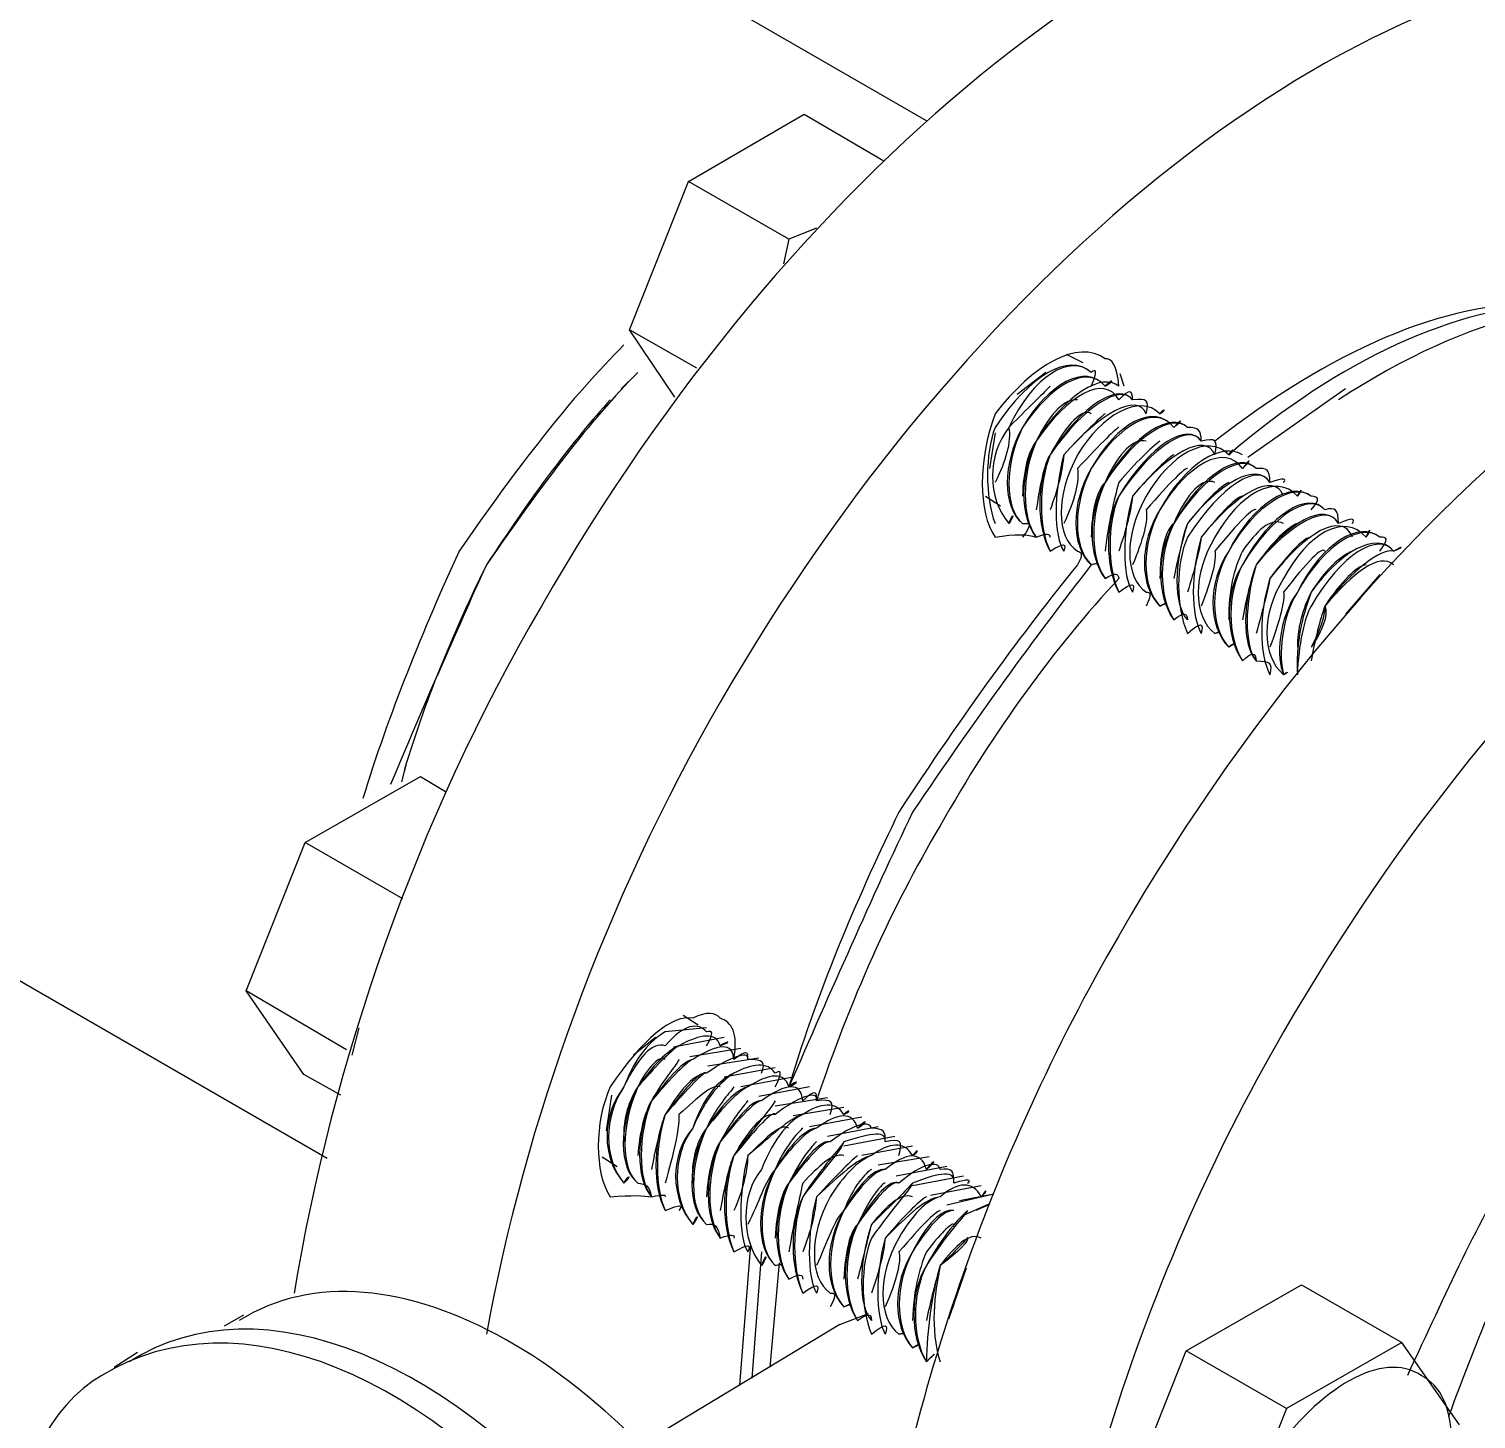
# Model space of a CAD drawing. Header units: inches. Extents: x 0.3 to 33.8, y 15.5 to 37.1.
# Drawn here: x 11.767 to 12.311, y 24.828 to 25.35 of the extents above; entities that cross this region are included whole.
import ezdxf

# ---------------------------------------------------------------- set-up
doc = ezdxf.new("R2010")
doc.units = ezdxf.units.IN
doc.header["$MEASUREMENT"] = 0

# ---------------------------------------------------------------- blocks, each defined once
blk = doc.blocks.new('60298_1')
at = {"transparency": 33554687}
for points in [[(12.1046, 25.31587), (11.95536, 25.40211)], [(12.01526, 25.29315), (12.05864, 25.31845)], [(12.05864, 25.31845), (12.08859, 25.30089)], [(11.99306, 25.23738), (12.01526, 25.29315)], [(12.05296, 25.27146), (12.01526, 25.29315)], [(12.06329, 25.27559), (12.05296, 25.27146)], [(12.05296, 25.27146), (12.0509, 25.26216)], [(12.01836, 25.22292), (11.99306, 25.23738)], [(12.0101, 25.21207), (11.99306, 25.23738)], [(12.16347, 25.22498), (12.15728, 25.22808)], [(12.15986, 25.22705), (12.15986, 25.22705)], [(11.98996, 25.21517), (11.99564, 25.22085)], [(12.14953, 25.22137), (12.13869, 25.2131)], [(12.16657, 25.22343), (12.16657, 25.22343)], [(12.17897, 25.2162), (12.17742, 25.22085)], [(12.17277, 25.21982), (12.17277, 25.21982)], [(12.17897, 25.2162), (12.17897, 25.2162)], [(12.26211, 25.21517), (12.22544, 25.18935)], [(12.18568, 25.21259), (12.18568, 25.21259)], [(12.19188, 25.20846), (12.19188, 25.20846)], [(12.19859, 25.20484), (12.19859, 25.20484)], [(12.20479, 25.20123), (12.20479, 25.20123)], [(12.13042, 25.19865), (12.12836, 25.18522)], [(12.2115, 25.19761), (12.2115, 25.19761)], [(12.2177, 25.194), (12.2177, 25.194)], [(12.22441, 25.19038), (12.22441, 25.19038)], [(12.23061, 25.18625), (12.23061, 25.18625)], [(12.23732, 25.18264), (12.23732, 25.18264)], [(12.24352, 25.17902), (12.24352, 25.17902)], [(12.12681, 25.17489), (12.13249, 25.17127)], [(12.12681, 25.17437), (12.12681, 25.17437)], [(12.12836, 25.17334), (12.12836, 25.17334)], [(12.25023, 25.17541), (12.25023, 25.17541)], [(12.25643, 25.17179), (12.25643, 25.17179)], [(12.13507, 25.16921), (12.13507, 25.16921)], [(12.26263, 25.16766), (12.26263, 25.16766)], [(12.14127, 25.1656), (12.14127, 25.1656)], [(12.14798, 25.16198), (12.14798, 25.16198)], [(12.26934, 25.16404), (12.26934, 25.16404)], [(12.15418, 25.15837), (12.15418, 25.15837)], [(12.27553, 25.16043), (12.27553, 25.16043)], [(12.28225, 25.15682), (12.28225, 25.15682)], [(12.16089, 25.15475), (12.16089, 25.15475)], [(12.16709, 25.15062), (12.16709, 25.15062)], [(12.1738, 25.14701), (12.1738, 25.14701)], [(12.27502, 25.14545), (12.26211, 25.13048)], [(12.18, 25.14339), (12.18, 25.14339)], [(12.18671, 25.13977), (12.18671, 25.13977)], [(12.2714, 25.14132), (12.2714, 25.14132)], [(12.19291, 25.13616), (12.19291, 25.13616)], [(12.19962, 25.13203), (12.19962, 25.13203)], [(12.20582, 25.12841), (12.20582, 25.12841)], [(12.21253, 25.1248), (12.21253, 25.1248)], [(12.21873, 25.12118), (12.21873, 25.12118)], [(12.22493, 25.11757), (12.22493, 25.11757)], [(12.23164, 25.11344), (12.23164, 25.11344)], [(12.23784, 25.10982), (12.23784, 25.10982)], [(11.9094, 25.07522), (11.90734, 25.06748)], [(11.87119, 25.04475), (11.91457, 25.06954)], [(11.91457, 25.06954), (11.92386, 25.06386)], [(11.87067, 24.95748), (11.84898, 24.98898), (11.87119, 25.04475)], [(11.90785, 25.02358), (11.87119, 25.04475)], [(11.87945, 24.92598), (11.69406, 25.03288)], [(11.88668, 24.96678), (11.84898, 24.98898)], [(12.01888, 24.97607), (12.0132, 24.97969)], [(12.01578, 24.97865), (12.01578, 24.97865)], [(12.01578, 24.97865), (12.01578, 24.97865)], [(11.89133, 24.97504), (11.88874, 24.96471)], [(12.00287, 24.97143), (11.99461, 24.96471)], [(12.00545, 24.97297), (12.00545, 24.97297)], [(12.02198, 24.97504), (12.00649, 24.97349)], [(12.02869, 24.97143), (12.00958, 24.96781)], [(12.02198, 24.97504), (12.02198, 24.97504)], [(12.02869, 24.97143), (12.02869, 24.97143)], [(12.03489, 24.96729), (12.01578, 24.9642)], [(12.03489, 24.96729), (12.03489, 24.96729)], [(12.0416, 24.96368), (12.02249, 24.96058)], [(12.0478, 24.96006), (12.02869, 24.95645)], [(12.0416, 24.96368), (12.0416, 24.96368)], [(12.0478, 24.96006), (12.0478, 24.96006)], [(11.88461, 24.94974), (11.87067, 24.95748)], [(12.05451, 24.95645), (12.03489, 24.95283)], [(12.05451, 24.95645), (12.05451, 24.95645)], [(11.98635, 24.94974), (11.98428, 24.93631)], [(12.06071, 24.95283), (12.0416, 24.94922)], [(12.06742, 24.9487), (12.0478, 24.94561)], [(12.06071, 24.95283), (12.06071, 24.95283)], [(12.06742, 24.9487), (12.06742, 24.9487)], [(12.07362, 24.94509), (12.05451, 24.94199)], [(12.07362, 24.94509), (12.07362, 24.94509)], [(12.08033, 24.94147), (12.06071, 24.93786)], [(12.08653, 24.93786), (12.06742, 24.93424)], [(12.08033, 24.94147), (12.08033, 24.94147)], [(12.08653, 24.93786), (12.08653, 24.93786)], [(12.09273, 24.93424), (12.07362, 24.93063)], [(12.09273, 24.93424), (12.09273, 24.93424)], [(12.09944, 24.93063), (12.08033, 24.92702)], [(12.09944, 24.93063), (12.09944, 24.93063)], [(11.98273, 24.9265), (11.98841, 24.92288)], [(11.98273, 24.92598), (11.98273, 24.92598)], [(11.98428, 24.92443), (11.98428, 24.92443)], [(12.10564, 24.9265), (12.08653, 24.9234)], [(12.11235, 24.92288), (12.09324, 24.91927)], [(12.10564, 24.9265), (12.10564, 24.9265)], [(12.11235, 24.92288), (12.11235, 24.92288)], [(11.99099, 24.92082), (11.99099, 24.92082)], [(11.99719, 24.9172), (11.99719, 24.9172)], [(12.11855, 24.91927), (12.09944, 24.91565)], [(12.11855, 24.91927), (12.11855, 24.91927)], [(12.0039, 24.91359), (12.0039, 24.91359)], [(12.12526, 24.91565), (12.10615, 24.91204)], [(12.12991, 24.91256), (12.11235, 24.90842)], [(12.12991, 24.91256), (12.117, 24.90997)], [(12.12526, 24.91565), (12.12526, 24.91565)], [(12.0101, 24.90946), (12.0101, 24.90946)], [(12.01681, 24.90584), (12.01681, 24.90584)], [(12.12836, 24.90894), (12.11906, 24.90481)], [(12.12784, 24.90842), (12.1232, 24.90636)], [(12.02301, 24.90223), (12.02301, 24.90223)], [(12.02972, 24.89861), (12.02972, 24.89861)], [(12.03592, 24.89499), (12.03592, 24.89499)], [(12.0385, 24.89345), (12.03437, 24.84077)], [(12.04263, 24.89087), (12.03902, 24.84336)], [(12.04212, 24.89087), (12.04212, 24.89087)], [(12.04935, 24.88673), (12.04573, 24.84749)], [(12.04883, 24.88725), (12.04883, 24.88725)], [(12.05503, 24.88364), (12.05503, 24.88364)], [(12.11958, 24.88467), (12.11287, 24.86556)], [(12.06174, 24.88002), (12.06174, 24.88002)], [(12.2022, 24.85368), (12.24558, 24.87847)], [(12.24558, 24.87847), (12.28328, 24.85678)], [(12.06794, 24.87641), (12.06794, 24.87641)], [(12.11648, 24.87589), (12.11441, 24.86969)], [(11.84795, 24.86711), (11.84072, 24.86298)], [(12.07207, 24.8635), (12.08292, 24.86763)], [(12.07465, 24.87227), (12.07465, 24.87227)], [(12.08085, 24.86866), (12.08085, 24.86866)], [(12.07207, 24.8635), (11.99771, 24.81857)], [(12.08756, 24.86505), (12.08756, 24.86505)], [(12.09376, 24.86143), (12.09376, 24.86143)], [(12.10047, 24.85782), (12.10047, 24.85782)], [(12.28328, 24.85678), (12.2399, 24.832)], [(12.30497, 24.8258), (12.28328, 24.85678)], [(11.79941, 24.84749), (11.80819, 24.85317)], [(12.10667, 24.85368), (12.10667, 24.85368)], [(12.18, 24.7974), (12.2022, 24.85368)], [(12.2399, 24.832), (12.2022, 24.85368)], [(12.2399, 24.832), (12.2177, 24.77571)]]:
    blk.add_lwpolyline(points, dxfattribs=at)
for points, knots in [([(12.306, 25.4176), (12.19102, 25.40756), (12.05347, 25.29683), (11.96001, 25.13358), (11.91287, 25.05329), (11.88112, 24.96109), (11.86706, 24.87537)], [0, 0, 0, 0, 1, 1, 1, 2, 2, 2, 2]), ([(12.37314, 25.37629), (12.25758, 25.36914), (12.12003, 25.2584), (12.02714, 25.09743), (11.98409, 25.02296), (11.95375, 24.93992), (11.93935, 24.85988)], [0, 0, 0, 0, 1, 1, 1, 2, 2, 2, 2]), ([(12.55388, 25.29366), (12.43388, 25.30191), (12.27914, 25.18735), (12.1769, 25.00964), (12.12846, 24.92637), (12.09645, 24.8321), (12.08395, 24.74111)], [0, 0, 0, 0, 1, 1, 1, 2, 2, 2, 2]), ([(12.55388, 25.25235), (12.44569, 25.22702), (12.32383, 25.12128), (12.23887, 24.97349), (12.21153, 24.92676), (12.18821, 24.87314), (12.17174, 24.81857)], [0, 0, 0, 0, 1, 1, 1, 2, 2, 2, 2]), ([(11.99099, 25.23169), (11.97156, 25.21259), (11.95046, 25.18527), (11.92902, 25.15423), (11.91569, 25.12506), (11.90255, 25.09295), (11.89288, 25.06128)], [0, 0, 0, 0, 1, 1, 1, 2, 2, 2, 2]), ([(12.1769, 25.2162), (12.17636, 25.22428), (12.17439, 25.22655), (12.17174, 25.22653), (12.16154, 25.23398), (12.14473, 25.22427), (12.13042, 25.20587), (12.12399, 25.18835), (12.12399, 25.16894), (12.13042, 25.1594), (12.13805, 25.16082), (12.14275, 25.16062), (12.14592, 25.1594)], [0, 0, 0, 0, 1, 1, 1, 2, 2, 2, 3, 3, 3, 4, 4, 4, 4]), ([(11.99616, 25.22137), (11.97869, 25.20384), (11.95908, 25.17793), (11.93935, 25.14907), (11.92742, 25.1231), (11.91533, 25.09501), (11.9032, 25.06645)], [0, 0, 0, 0, 1, 1, 1, 2, 2, 2, 2]), ([(12.16657, 25.22137), (12.15795, 25.22882), (12.14394, 25.22073), (12.13042, 25.20071), (12.12666, 25.1908), (12.12666, 25.17463), (12.13042, 25.16456)], [0, 0, 0, 0, 1, 1, 1, 2, 2, 2, 2]), ([(12.16657, 25.2162), (12.16919, 25.22213), (12.16834, 25.22282), (12.16657, 25.22137), (12.15875, 25.22836), (12.14474, 25.22027), (12.13559, 25.20071), (12.12746, 25.19034), (12.12746, 25.17416), (12.13559, 25.16456), (12.13705, 25.16863), (12.13807, 25.16823), (12.13559, 25.16456)], [0, 0, 0, 0, 1, 1, 1, 2, 2, 2, 3, 3, 3, 4, 4, 4, 4]), ([(12.15108, 25.2162), (12.15048, 25.21544), (12.14469, 25.20984), (12.13559, 25.20071), (12.13647, 25.1956), (12.13451, 25.18778), (12.13042, 25.18005)], [0, 0, 0, 0, 1, 1, 1, 2, 2, 2, 2]), ([(12.17174, 25.2162), (12.16439, 25.22511), (12.15038, 25.21702), (12.14075, 25.20071), (12.13309, 25.18708), (12.13309, 25.17091), (12.14075, 25.16456)], [0, 0, 0, 0, 1, 1, 1, 2, 2, 2, 2]), ([(12.17174, 25.2162), (12.17563, 25.21841), (12.17477, 25.21911), (12.17174, 25.2162), (12.16519, 25.22464), (12.15118, 25.21655), (12.14075, 25.20071), (12.1339, 25.18662), (12.1339, 25.17044), (12.14075, 25.16456), (12.14348, 25.16491), (12.14451, 25.16451), (12.14075, 25.1594)], [0, 0, 0, 0, 1, 1, 1, 2, 2, 2, 3, 3, 3, 4, 4, 4, 4]), ([(12.1769, 25.2162), (12.17082, 25.22139), (12.15681, 25.2133), (12.14592, 25.19555), (12.13953, 25.18337), (12.13953, 25.16719), (12.14592, 25.1594)], [0, 0, 0, 0, 1, 1, 1, 2, 2, 2, 2]), ([(12.18207, 25.21104), (12.18207, 25.2147), (12.18121, 25.21539), (12.1769, 25.21104), (12.17163, 25.22092), (12.15762, 25.21284), (12.14592, 25.19555), (12.14034, 25.1829), (12.14034, 25.16673), (12.14592, 25.1594), (12.14992, 25.16119), (12.15095, 25.1608), (12.15108, 25.1594)], [0, 0, 0, 0, 1, 1, 1, 2, 2, 2, 3, 3, 3, 4, 4, 4, 4]), ([(11.98583, 25.21104), (11.97223, 25.19634), (11.95574, 25.17419), (11.93935, 25.14907), (11.92803, 25.12619), (11.91708, 25.10083), (11.90837, 25.07161)], [0, 0, 0, 0, 1, 1, 1, 2, 2, 2, 2]), ([(12.16141, 25.21104), (12.15692, 25.21173), (12.15113, 25.20612), (12.14592, 25.19555), (12.1429, 25.19189), (12.14095, 25.18407), (12.14075, 25.17489)], [0, 0, 0, 0, 1, 1, 1, 2, 2, 2, 2]), ([(12.18207, 25.21104), (12.17726, 25.21768), (12.16325, 25.20958), (12.15108, 25.19038), (12.14597, 25.17965), (12.14597, 25.16348), (12.15108, 25.15423)], [0, 0, 0, 0, 1, 1, 1, 2, 2, 2, 2]), ([(12.18723, 25.20587), (12.1885, 25.21098), (12.18765, 25.21168), (12.18207, 25.21104), (12.17806, 25.21721), (12.16405, 25.20912), (12.15108, 25.19038), (12.14677, 25.17919), (12.14677, 25.16301), (12.15108, 25.15423), (12.15636, 25.15748), (12.15739, 25.15708), (12.15624, 25.15423)], [0, 0, 0, 0, 1, 1, 1, 2, 2, 2, 3, 3, 3, 4, 4, 4, 4]), ([(12.16657, 25.20587), (12.16335, 25.20801), (12.15756, 25.20241), (12.15108, 25.19038), (12.14934, 25.18817), (12.14738, 25.18035), (12.14592, 25.16973)], [0, 0, 0, 0, 1, 1, 1, 2, 2, 2, 2]), ([(12.17174, 25.20587), (12.16979, 25.2043), (12.164, 25.19869), (12.15624, 25.19038), (12.15578, 25.18445), (12.15382, 25.17663), (12.15108, 25.16973)], [0, 0, 0, 0, 1, 1, 1, 2, 2, 2, 2]), ([(12.18723, 25.20587), (12.18369, 25.21396), (12.16969, 25.20587), (12.15624, 25.19038), (12.15241, 25.17594), (12.15241, 25.15976), (12.15624, 25.15423)], [0, 0, 0, 0, 1, 1, 1, 2, 2, 2, 2]), ([(12.19239, 25.20587), (12.19494, 25.20727), (12.19408, 25.20796), (12.19239, 25.20587), (12.1845, 25.21349), (12.17049, 25.2054), (12.16141, 25.19038), (12.15321, 25.17547), (12.15321, 25.1593), (12.16141, 25.15423), (12.16279, 25.15376), (12.16382, 25.15336), (12.16141, 25.14907)], [0, 0, 0, 0, 1, 1, 1, 2, 2, 2, 3, 3, 3, 4, 4, 4, 4]), ([(12.19756, 25.20071), (12.19013, 25.21024), (12.17612, 25.20215), (12.16657, 25.18522), (12.15884, 25.17222), (12.15884, 25.15604), (12.16657, 25.14907)], [0, 0, 0, 0, 1, 1, 1, 2, 2, 2, 2]), ([(12.19756, 25.20071), (12.20138, 25.20355), (12.20052, 25.20424), (12.19756, 25.20071), (12.19094, 25.20978), (12.17693, 25.20169), (12.16657, 25.18522), (12.15965, 25.17176), (12.15965, 25.15558), (12.16657, 25.14907), (12.16923, 25.15005), (12.17026, 25.14965), (12.16657, 25.14907)], [0, 0, 0, 0, 1, 1, 1, 2, 2, 2, 3, 3, 3, 4, 4, 4, 4]), ([(12.1769, 25.20071), (12.17623, 25.20058), (12.17044, 25.19497), (12.16141, 25.18522), (12.16222, 25.18074), (12.16026, 25.17292), (12.15624, 25.16456)], [0, 0, 0, 0, 1, 1, 1, 2, 2, 2, 2]), ([(12.20272, 25.20071), (12.19657, 25.20653), (12.18256, 25.19844), (12.17174, 25.18005), (12.16528, 25.16851), (12.16528, 25.15233), (12.17174, 25.14391)], [0, 0, 0, 0, 1, 1, 1, 2, 2, 2, 2]), ([(12.20789, 25.19555), (12.20781, 25.19983), (12.20696, 25.20053), (12.20272, 25.20071), (12.19737, 25.20606), (12.18336, 25.19797), (12.17174, 25.18005), (12.16608, 25.16804), (12.16608, 25.15187), (12.17174, 25.14391), (12.17567, 25.14633), (12.17669, 25.14593), (12.1769, 25.14391)], [0, 0, 0, 0, 1, 1, 1, 2, 2, 2, 3, 3, 3, 4, 4, 4, 4]), ([(12.18723, 25.19555), (12.18266, 25.19686), (12.17687, 25.19126), (12.17174, 25.18005), (12.16865, 25.17702), (12.16669, 25.1692), (12.16657, 25.1594)], [0, 0, 0, 0, 1, 1, 1, 2, 2, 2, 2]), ([(12.19239, 25.19555), (12.1891, 25.19315), (12.18331, 25.18754), (12.1769, 25.18005), (12.17509, 25.17331), (12.17313, 25.16549), (12.17174, 25.15423)], [0, 0, 0, 0, 1, 1, 1, 2, 2, 2, 2]), ([(12.20789, 25.19555), (12.203, 25.20281), (12.189, 25.19472), (12.1769, 25.17489), (12.17171, 25.16479), (12.17171, 25.14861), (12.1769, 25.13874)], [0, 0, 0, 0, 1, 1, 1, 2, 2, 2, 2]), ([(12.21305, 25.19038), (12.21425, 25.19612), (12.21339, 25.19681), (12.20789, 25.19555), (12.20381, 25.20234), (12.1898, 25.19426), (12.1769, 25.17489), (12.17252, 25.16432), (12.17252, 25.14815), (12.1769, 25.13874), (12.1821, 25.14261), (12.18313, 25.14222), (12.18207, 25.13874)], [0, 0, 0, 0, 1, 1, 1, 2, 2, 2, 3, 3, 3, 4, 4, 4, 4]), ([(12.21305, 25.19038), (12.20944, 25.19909), (12.19543, 25.19101), (12.18207, 25.17489), (12.17815, 25.16107), (12.17815, 25.1449), (12.18207, 25.13874)], [0, 0, 0, 0, 1, 1, 1, 2, 2, 2, 2]), ([(12.21821, 25.19038), (12.22069, 25.1924), (12.21983, 25.1931), (12.21821, 25.19038), (12.21025, 25.19863), (12.19624, 25.19054), (12.18723, 25.17489), (12.17896, 25.16061), (12.17896, 25.14443), (12.18723, 25.13874), (12.18854, 25.1389), (12.18957, 25.1385), (12.18723, 25.13358)], [0, 0, 0, 0, 1, 1, 1, 2, 2, 2, 3, 3, 3, 4, 4, 4, 4]), ([(12.19756, 25.19038), (12.19554, 25.18943), (12.18974, 25.18383), (12.18207, 25.17489), (12.18152, 25.16959), (12.17957, 25.16177), (12.1769, 25.15423)], [0, 0, 0, 0, 1, 1, 1, 2, 2, 2, 2]), ([(12.22338, 25.19038), (12.21588, 25.19537), (12.20187, 25.18729), (12.19239, 25.16973), (12.18459, 25.15736), (12.18459, 25.14118), (12.19239, 25.13358)], [0, 0, 0, 0, 1, 1, 1, 2, 2, 2, 2]), ([(12.22338, 25.18522), (12.22712, 25.18869), (12.22627, 25.18938), (12.22338, 25.18522), (12.21668, 25.19491), (12.20267, 25.18682), (12.19239, 25.16973), (12.18539, 25.15689), (12.18539, 25.14072), (12.19239, 25.13358), (12.19498, 25.13518), (12.19601, 25.13479), (12.19239, 25.13358)], [0, 0, 0, 0, 1, 1, 1, 2, 2, 2, 3, 3, 3, 4, 4, 4, 4]), ([(12.20272, 25.18522), (12.20197, 25.18571), (12.19618, 25.18011), (12.18723, 25.16973), (12.18796, 25.16587), (12.186, 25.15805), (12.18207, 25.14907)], [0, 0, 0, 0, 1, 1, 1, 2, 2, 2, 2]), ([(12.22854, 25.18522), (12.22231, 25.19166), (12.2083, 25.18358), (12.19756, 25.16456), (12.19102, 25.15364), (12.19102, 25.13747), (12.19756, 25.12841)], [0, 0, 0, 0, 1, 1, 1, 2, 2, 2, 2]), ([(12.23371, 25.18005), (12.23356, 25.18497), (12.2327, 25.18566), (12.22854, 25.18522), (12.22312, 25.19119), (12.20911, 25.18311), (12.19756, 25.16456), (12.19183, 25.15318), (12.19183, 25.137), (12.19756, 25.12841), (12.20141, 25.13146), (12.20244, 25.13107), (12.20272, 25.12841)], [0, 0, 0, 0, 1, 1, 1, 2, 2, 2, 3, 3, 3, 4, 4, 4, 4]), ([(12.23371, 25.18005), (12.22875, 25.18794), (12.21474, 25.17986), (12.20272, 25.16456), (12.19746, 25.14992), (12.19746, 25.13375), (12.20272, 25.12841)], [0, 0, 0, 0, 1, 1, 1, 2, 2, 2, 2]), ([(12.23887, 25.18005), (12.24, 25.18125), (12.23914, 25.18194), (12.23371, 25.18005), (12.22956, 25.18748), (12.21555, 25.17939), (12.20272, 25.1594), (12.19827, 25.14946), (12.19827, 25.13328), (12.20272, 25.12325), (12.20785, 25.12775), (12.20888, 25.12735), (12.20789, 25.12325)], [0, 0, 0, 0, 1, 1, 1, 2, 2, 2, 3, 3, 3, 4, 4, 4, 4]), ([(12.21305, 25.18005), (12.20841, 25.182), (12.20262, 25.1764), (12.19756, 25.16456), (12.1944, 25.16215), (12.19244, 25.15434), (12.19239, 25.14391)], [0, 0, 0, 0, 1, 1, 1, 2, 2, 2, 2]), ([(12.21821, 25.18005), (12.21485, 25.17828), (12.20905, 25.17268), (12.20272, 25.16456), (12.20083, 25.15844), (12.19887, 25.15062), (12.19756, 25.14391)], [0, 0, 0, 0, 1, 1, 1, 2, 2, 2, 2]), ([(12.23887, 25.17489), (12.23519, 25.18423), (12.22118, 25.17614), (12.20789, 25.1594), (12.2039, 25.14621), (12.2039, 25.13003), (12.20789, 25.12325)], [0, 0, 0, 0, 1, 1, 1, 2, 2, 2, 2]), ([(12.24403, 25.17489), (12.24643, 25.17754), (12.24558, 25.17823), (12.24403, 25.17489), (12.23599, 25.18376), (12.22198, 25.17567), (12.21305, 25.1594), (12.2047, 25.14574), (12.2047, 25.12957), (12.21305, 25.12325), (12.21429, 25.12403), (12.21531, 25.12364), (12.21305, 25.12325)], [0, 0, 0, 0, 1, 1, 1, 2, 2, 2, 3, 3, 3, 4, 4, 4, 4]), ([(12.22338, 25.17489), (12.22128, 25.17457), (12.21549, 25.16896), (12.20789, 25.1594), (12.20727, 25.15472), (12.20531, 25.14691), (12.20272, 25.13874)], [0, 0, 0, 0, 1, 1, 1, 2, 2, 2, 2]), ([(12.2492, 25.17489), (12.24162, 25.18051), (12.22762, 25.17243), (12.21821, 25.15423), (12.21033, 25.14249), (12.21033, 25.12632), (12.21821, 25.11809)], [0, 0, 0, 0, 1, 1, 1, 2, 2, 2, 2]), ([(12.2492, 25.16973), (12.25287, 25.17382), (12.25201, 25.17451), (12.2492, 25.17489), (12.24243, 25.18005), (12.22842, 25.17196), (12.21821, 25.15423), (12.21114, 25.14203), (12.21114, 25.12585), (12.21821, 25.11809), (12.22072, 25.12032), (12.22175, 25.11992), (12.21821, 25.11809)], [0, 0, 0, 0, 1, 1, 1, 2, 2, 2, 3, 3, 3, 4, 4, 4, 4]), ([(12.25436, 25.16973), (12.24806, 25.17679), (12.23405, 25.16871), (12.22338, 25.14907), (12.21677, 25.13878), (12.21677, 25.1226), (12.22338, 25.11292)], [0, 0, 0, 0, 1, 1, 1, 2, 2, 2, 2]), ([(12.25953, 25.16456), (12.25931, 25.1701), (12.25845, 25.1708), (12.25436, 25.16973), (12.24886, 25.17633), (12.23485, 25.16824), (12.22338, 25.14907), (12.21758, 25.13831), (12.21758, 25.12214), (12.22338, 25.11292), (12.22716, 25.1166), (12.22819, 25.1162), (12.22854, 25.11292)], [0, 0, 0, 0, 1, 1, 1, 2, 2, 2, 3, 3, 3, 4, 4, 4, 4]), ([(12.22854, 25.16973), (12.22772, 25.17085), (12.22193, 25.16524), (12.21305, 25.15423), (12.21371, 25.151), (12.21175, 25.14319), (12.20789, 25.13358)], [0, 0, 0, 0, 1, 1, 1, 2, 2, 2, 2]), ([(12.25953, 25.16456), (12.2545, 25.17308), (12.24049, 25.16499), (12.22854, 25.14907), (12.22321, 25.13506), (12.22321, 25.11888), (12.22854, 25.11292)], [0, 0, 0, 0, 1, 1, 1, 2, 2, 2, 2]), ([(12.26469, 25.16456), (12.26574, 25.16639), (12.26489, 25.16708), (12.25953, 25.16456), (12.2553, 25.17261), (12.24129, 25.16453), (12.22854, 25.14907), (12.22401, 25.13459), (12.22401, 25.11842), (12.22854, 25.11292), (12.2336, 25.11288), (12.23462, 25.11249), (12.23371, 25.10776)], [0, 0, 0, 0, 1, 1, 1, 2, 2, 2, 3, 3, 3, 4, 4, 4, 4]), ([(12.23887, 25.16456), (12.23416, 25.16713), (12.22836, 25.16153), (12.22338, 25.15423), (12.22014, 25.14729), (12.21818, 25.13947), (12.21821, 25.12841)], [0, 0, 0, 0, 1, 1, 1, 2, 2, 2, 2]), ([(12.24403, 25.16456), (12.24059, 25.16342), (12.2348, 25.15781), (12.22854, 25.14907), (12.22658, 25.14357), (12.22462, 25.13576), (12.22338, 25.12841)], [0, 0, 0, 0, 1, 1, 1, 2, 2, 2, 2]), ([(12.26469, 25.1594), (12.26093, 25.16936), (12.24692, 25.16127), (12.23371, 25.14391), (12.22964, 25.13134), (12.22964, 25.11517), (12.23371, 25.10776)], [0, 0, 0, 0, 1, 1, 1, 2, 2, 2, 2]), ([(12.26985, 25.1594), (12.27218, 25.16267), (12.27132, 25.16337), (12.26985, 25.1594), (12.26174, 25.1689), (12.24773, 25.16081), (12.23887, 25.14391), (12.23045, 25.13088), (12.23045, 25.1147), (12.23887, 25.10776), (12.24003, 25.10917), (12.24106, 25.10877), (12.23887, 25.10776)], [0, 0, 0, 0, 1, 1, 1, 2, 2, 2, 3, 3, 3, 4, 4, 4, 4]), ([(12.27502, 25.1594), (12.26737, 25.16565), (12.25336, 25.15756), (12.24403, 25.13874), (12.23682, 25.12891), (12.23605, 25.11397), (12.23887, 25.10776)], [0, 0, 0, 0, 1, 1, 1, 2, 2, 2, 2]), ([(12.27502, 25.15423), (12.27862, 25.15895), (12.27776, 25.15965), (12.27502, 25.1594), (12.26817, 25.16518), (12.25416, 25.15709), (12.24403, 25.13874), (12.23792, 25.12896), (12.23688, 25.11453), (12.23887, 25.10776)], [0, 0, 0, 0, 1, 1, 1, 2, 2, 2, 3, 3, 3, 3]), ([(12.2492, 25.1594), (12.24703, 25.1597), (12.24124, 25.15409), (12.23371, 25.14391), (12.23302, 25.13986), (12.23106, 25.13204), (12.22854, 25.12325)], [0, 0, 0, 0, 1, 1, 1, 2, 2, 2, 2]), ([(12.28018, 25.15423), (12.27381, 25.16193), (12.2598, 25.15384), (12.2492, 25.13874), (12.24557, 25.12919), (12.24338, 25.11853), (12.24403, 25.10776)], [0, 0, 0, 0, 1, 1, 1, 2, 2, 2, 2]), ([(12.28018, 25.15423), (12.28419, 25.15588), (12.28373, 25.1562), (12.28018, 25.15423), (12.27461, 25.16147), (12.2606, 25.15338), (12.2492, 25.13358), (12.24666, 25.12923), (12.2444, 25.11912), (12.24403, 25.10776)], [0, 0, 0, 0, 1, 1, 1, 2, 2, 2, 3, 3, 3, 3]), ([(12.25436, 25.15423), (12.25346, 25.15598), (12.24767, 25.15038), (12.23887, 25.13874), (12.23945, 25.13614), (12.23749, 25.12832), (12.23371, 25.11809)], [0, 0, 0, 0, 1, 1, 1, 2, 2, 2, 2]), ([(12.26469, 25.15423), (12.2599, 25.15227), (12.25411, 25.14666), (12.2492, 25.13874), (12.24589, 25.13243), (12.24393, 25.12461), (12.24403, 25.11809)], [0, 0, 0, 0, 1, 1, 1, 2, 2, 2, 2]), ([(12.28018, 25.15423), (12.2752, 25.15511), (12.26453, 25.14717), (12.25436, 25.13358), (12.25444, 25.12971), (12.25232, 25.12384), (12.2492, 25.11809)], [0, 0, 0, 0, 1, 1, 1, 2, 2, 2, 2]), ([(12.28018, 25.14907), (12.27495, 25.15388), (12.26497, 25.14608), (12.25436, 25.13358), (12.2556, 25.12985), (12.2536, 25.12465), (12.2492, 25.11809)], [0, 0, 0, 0, 1, 1, 1, 2, 2, 2, 2]), ([(12.16141, 25.14907), (12.14135, 25.12443), (12.11842, 25.09317), (12.09428, 25.05612), (12.07994, 25.02654), (12.06459, 24.99183), (12.05296, 24.95283)], [0, 0, 0, 0, 1, 1, 1, 2, 2, 2, 2]), ([(12.16657, 25.14907), (12.14575, 25.12219), (12.12273, 25.09083), (12.09944, 25.05612), (12.08412, 25.02397), (12.06872, 24.98913), (12.05296, 24.95283)], [0, 0, 0, 0, 1, 1, 1, 2, 2, 2, 2]), ([(12.26985, 25.14907), (12.26634, 25.14855), (12.26055, 25.14295), (12.25436, 25.13358), (12.25299, 25.12986), (12.25103, 25.12334), (12.2492, 25.11292)], [0, 0, 0, 0, 1, 1, 1, 2, 2, 2, 2]), ([(12.1769, 25.14391), (12.15285, 25.11802), (12.12989, 25.08666), (12.10977, 25.05095), (12.09132, 25.01986), (12.07589, 24.98508), (12.06329, 24.94767)], [0, 0, 0, 0, 1, 1, 1, 2, 2, 2, 2]), ([(12.39896, 24.99931), (12.38046, 24.97771), (12.35959, 24.9496), (12.33699, 24.91669), (12.32551, 24.89058), (12.31222, 24.86045), (12.30084, 24.8289)], [0, 0, 0, 0, 1, 1, 1, 2, 2, 2, 2]), ([(12.37314, 24.99415), (12.35811, 24.97669), (12.34142, 24.95302), (12.32666, 24.92702), (12.31214, 24.90231), (12.29982, 24.87554), (12.28535, 24.84439)], [0, 0, 0, 0, 1, 1, 1, 2, 2, 2, 2]), ([(12.01681, 24.97865), (12.00927, 24.98013), (11.99781, 24.9709), (11.98583, 24.95283), (11.97982, 24.93975), (11.97982, 24.92034), (11.98583, 24.91152), (11.99388, 24.91222), (11.99858, 24.91202), (12.00132, 24.91152)], [0, 0, 0, 0, 1, 1, 1, 2, 2, 2, 3, 3, 3, 3]), ([(12.03231, 24.96316), (12.03396, 24.97328), (12.03143, 24.97726), (12.02714, 24.97865), (12.0253, 24.98079), (12.0224, 24.98137), (12.01681, 24.97865)], [0, 0, 0, 0, 1, 1, 1, 2, 2, 2, 2]), ([(12.00649, 24.97349), (12.00096, 24.97034), (11.9953, 24.96438), (11.99099, 24.95283), (11.98249, 24.9422), (11.98249, 24.92602), (11.99099, 24.91669)], [0, 0, 0, 0, 1, 1, 1, 2, 2, 2, 2]), ([(12.02198, 24.96833), (12.02503, 24.97353), (12.02417, 24.97422), (12.02198, 24.97349), (12.01909, 24.97715), (12.0135, 24.97661), (12.00649, 24.96833)], [0, 0, 0, 0, 1, 1, 1, 2, 2, 2, 2]), ([(12.02714, 24.96833), (12.03147, 24.96981), (12.03061, 24.9705), (12.02714, 24.96833), (12.02553, 24.97343), (12.01994, 24.97289), (12.01165, 24.96833)], [0, 0, 0, 0, 1, 1, 1, 2, 2, 2, 2]), ([(12.00649, 24.96833), (12.00176, 24.96988), (11.9961, 24.96392), (11.99099, 24.95283), (11.9833, 24.94173), (11.9833, 24.92556), (11.99099, 24.91669), (11.99288, 24.92002), (11.99391, 24.91963), (11.99099, 24.91669)], [0, 0, 0, 0, 1, 1, 1, 2, 2, 2, 3, 3, 3, 3]), ([(12.01165, 24.96833), (12.00739, 24.96663), (12.00174, 24.96066), (11.99616, 24.95283), (11.98893, 24.93849), (11.98893, 24.92231), (11.99616, 24.91669)], [0, 0, 0, 0, 1, 1, 1, 2, 2, 2, 2]), ([(12.01165, 24.96833), (12.0082, 24.96616), (12.00254, 24.9602), (11.99616, 24.95283), (11.98973, 24.93802), (11.98973, 24.92184), (11.99616, 24.91669), (11.99932, 24.91631), (12.00035, 24.91591), (12.00132, 24.91152)], [0, 0, 0, 0, 1, 1, 1, 2, 2, 2, 3, 3, 3, 3]), ([(12.03747, 24.96316), (12.0379, 24.9661), (12.03704, 24.96679), (12.03231, 24.96316), (12.03197, 24.96972), (12.02637, 24.96918), (12.01681, 24.96316)], [0, 0, 0, 0, 1, 1, 1, 2, 2, 2, 2]), ([(12.00649, 24.96316), (12.00469, 24.96522), (11.99992, 24.9602), (11.99616, 24.95283), (11.9923, 24.947), (11.99034, 24.93918), (11.99099, 24.93218)], [0, 0, 0, 0, 1, 1, 1, 2, 2, 2, 2]), ([(12.01165, 24.96316), (12.01113, 24.9615), (12.00636, 24.95648), (12.00132, 24.94767), (11.99874, 24.94328), (11.99678, 24.93546), (11.99616, 24.92702)], [0, 0, 0, 0, 1, 1, 1, 2, 2, 2, 2]), ([(12.01681, 24.96316), (12.01383, 24.96291), (12.00817, 24.95695), (12.00132, 24.94767), (11.99537, 24.93477), (11.99537, 24.91859), (12.00132, 24.91152)], [0, 0, 0, 0, 1, 1, 1, 2, 2, 2, 2]), ([(12.01681, 24.96316), (12.01464, 24.96244), (12.00898, 24.95649), (12.00132, 24.94767), (11.99617, 24.9343), (11.99617, 24.91813), (12.00132, 24.91152), (12.00576, 24.91259), (12.00678, 24.9122), (12.00649, 24.91152)], [0, 0, 0, 0, 1, 1, 1, 2, 2, 2, 3, 3, 3, 3]), ([(12.04263, 24.958), (12.04434, 24.96238), (12.04348, 24.96307), (12.03747, 24.96316), (12.03841, 24.966), (12.03281, 24.96546), (12.02198, 24.958)], [0, 0, 0, 0, 1, 1, 1, 2, 2, 2, 2]), ([(12.0478, 24.95283), (12.05078, 24.95866), (12.04992, 24.95936), (12.0478, 24.958), (12.04484, 24.96229), (12.03924, 24.96175), (12.03231, 24.958)], [0, 0, 0, 0, 1, 1, 1, 2, 2, 2, 2]), ([(12.02198, 24.958), (12.01756, 24.95778), (12.01279, 24.95276), (12.00649, 24.94251), (12.00517, 24.93956), (12.00322, 24.93174), (12.00132, 24.92185)], [0, 0, 0, 0, 1, 1, 1, 2, 2, 2, 2]), ([(12.02198, 24.958), (12.02027, 24.95919), (12.01461, 24.95323), (12.00649, 24.94251), (12.0018, 24.93105), (12.0018, 24.91487), (12.00649, 24.90636)], [0, 0, 0, 0, 1, 1, 1, 2, 2, 2, 2]), ([(12.02198, 24.958), (12.02107, 24.95873), (12.01541, 24.95277), (12.00649, 24.94251), (12.0026, 24.93059), (12.0026, 24.91441), (12.00649, 24.90636), (12.01219, 24.90887), (12.01322, 24.90848), (12.01165, 24.90636)], [0, 0, 0, 0, 1, 1, 1, 2, 2, 2, 3, 3, 3, 3]), ([(12.03231, 24.958), (12.0267, 24.95548), (12.02105, 24.94952), (12.01681, 24.93734), (12.00824, 24.92733), (12.00824, 24.91116), (12.01681, 24.90119)], [0, 0, 0, 0, 1, 1, 1, 2, 2, 2, 2]), ([(12.03231, 24.958), (12.02751, 24.95501), (12.02185, 24.94906), (12.01681, 24.93734), (12.00904, 24.92687), (12.00904, 24.91069), (12.01681, 24.90119), (12.01863, 24.90516), (12.01966, 24.90476), (12.01681, 24.90119)], [0, 0, 0, 0, 1, 1, 1, 2, 2, 2, 3, 3, 3, 3]), ([(12.05296, 24.95283), (12.05721, 24.95494), (12.05636, 24.95564), (12.05296, 24.95283), (12.05128, 24.95857), (12.04568, 24.95803), (12.03747, 24.95283)], [0, 0, 0, 0, 1, 1, 1, 2, 2, 2, 2]), ([(12.02714, 24.95283), (12.024, 24.95407), (12.01923, 24.94905), (12.01165, 24.94251), (12.01161, 24.93585), (12.00965, 24.92803), (12.00649, 24.91669)], [0, 0, 0, 0, 1, 1, 1, 2, 2, 2, 2]), ([(12.03747, 24.95283), (12.03314, 24.95176), (12.02748, 24.9458), (12.02198, 24.93734), (12.01467, 24.92362), (12.01467, 24.90744), (12.02198, 24.90119)], [0, 0, 0, 0, 1, 1, 1, 2, 2, 2, 2]), ([(12.03231, 24.95283), (12.03044, 24.95035), (12.02567, 24.94533), (12.02198, 24.93734), (12.01805, 24.93213), (12.01609, 24.92431), (12.01681, 24.91669)], [0, 0, 0, 0, 1, 1, 1, 2, 2, 2, 2]), ([(12.03747, 24.95283), (12.03394, 24.9513), (12.02829, 24.94534), (12.02198, 24.93734), (12.01548, 24.92315), (12.01548, 24.90698), (12.02198, 24.90119), (12.02506, 24.90144), (12.02609, 24.90104), (12.02714, 24.89603)], [0, 0, 0, 0, 1, 1, 1, 2, 2, 2, 3, 3, 3, 3]), ([(12.06329, 24.94767), (12.06365, 24.95123), (12.06279, 24.95192), (12.05813, 24.94767), (12.05771, 24.95485), (12.05212, 24.95431), (12.04263, 24.94767)], [0, 0, 0, 0, 1, 1, 1, 2, 2, 2, 2]), ([(12.06845, 24.94251), (12.07008, 24.94751), (12.06923, 24.94821), (12.06329, 24.94767), (12.06415, 24.95114), (12.05855, 24.95059), (12.0478, 24.94251)], [0, 0, 0, 0, 1, 1, 1, 2, 2, 2, 2]), ([(12.03747, 24.94767), (12.03687, 24.94664), (12.03211, 24.94162), (12.02714, 24.93218), (12.02448, 24.92842), (12.02253, 24.9206), (12.02198, 24.91152)], [0, 0, 0, 0, 1, 1, 1, 2, 2, 2, 2]), ([(12.04263, 24.94767), (12.03958, 24.94804), (12.03392, 24.94208), (12.02714, 24.93218), (12.02111, 24.9199), (12.02111, 24.90373), (12.02714, 24.89603)], [0, 0, 0, 0, 1, 1, 1, 2, 2, 2, 2]), ([(12.04263, 24.94767), (12.04038, 24.94758), (12.03472, 24.94162), (12.02714, 24.93218), (12.02192, 24.91944), (12.02192, 24.90326), (12.02714, 24.89603), (12.0315, 24.89773), (12.03253, 24.89733), (12.03231, 24.89603)], [0, 0, 0, 0, 1, 1, 1, 2, 2, 2, 3, 3, 3, 3]), ([(12.0478, 24.94767), (12.04601, 24.94433), (12.04036, 24.93837), (12.03231, 24.92702), (12.02755, 24.91618), (12.02755, 24.90001), (12.03231, 24.89087)], [0, 0, 0, 0, 1, 1, 1, 2, 2, 2, 2]), ([(12.07362, 24.94251), (12.07652, 24.9438), (12.07566, 24.94449), (12.07362, 24.94251), (12.07059, 24.94742), (12.06499, 24.94688), (12.05813, 24.94251)], [0, 0, 0, 0, 1, 1, 1, 2, 2, 2, 2]), ([(12.0478, 24.94251), (12.04331, 24.94292), (12.03854, 24.9379), (12.03231, 24.92702), (12.03092, 24.9247), (12.02896, 24.91688), (12.02714, 24.90636)], [0, 0, 0, 0, 1, 1, 1, 2, 2, 2, 2]), ([(12.0478, 24.94251), (12.04682, 24.94387), (12.04116, 24.93791), (12.03231, 24.92702), (12.02835, 24.91572), (12.02835, 24.89955), (12.03231, 24.89087), (12.03794, 24.89401), (12.03896, 24.89361), (12.03747, 24.89087)], [0, 0, 0, 0, 1, 1, 1, 2, 2, 2, 3, 3, 3, 3]), ([(12.05296, 24.93734), (12.04975, 24.93921), (12.04498, 24.93418), (12.03747, 24.92702), (12.03736, 24.92098), (12.0354, 24.91316), (12.03231, 24.90636)], [0, 0, 0, 0, 1, 1, 1, 2, 2, 2, 2]), ([(12.05813, 24.94251), (12.05245, 24.94061), (12.04679, 24.93465), (12.03747, 24.92702), (12.03398, 24.91247), (12.03398, 24.89629), (12.03747, 24.89087)], [0, 0, 0, 0, 1, 1, 1, 2, 2, 2, 2]), ([(12.05813, 24.94251), (12.05325, 24.94015), (12.0476, 24.93419), (12.04263, 24.92185), (12.03479, 24.912), (12.03479, 24.89583), (12.04263, 24.8857), (12.04437, 24.89029), (12.0454, 24.8899), (12.04263, 24.8857)], [0, 0, 0, 0, 1, 1, 1, 2, 2, 2, 3, 3, 3, 3]), ([(12.07878, 24.93734), (12.08296, 24.94008), (12.0821, 24.94078), (12.07878, 24.93734), (12.07703, 24.94371), (12.07143, 24.94316), (12.06329, 24.93734)], [0, 0, 0, 0, 1, 1, 1, 2, 2, 2, 2]), ([(12.08911, 24.93218), (12.08939, 24.93636), (12.08854, 24.93706), (12.08395, 24.93734), (12.08346, 24.93999), (12.07786, 24.93944), (12.06845, 24.93218)], [0, 0, 0, 0, 1, 1, 1, 2, 2, 2, 2]), ([(12.05813, 24.93734), (12.05618, 24.93549), (12.05141, 24.93047), (12.0478, 24.92185), (12.04379, 24.91727), (12.04184, 24.90945), (12.03747, 24.90119)], [0, 0, 0, 0, 1, 1, 1, 2, 2, 2, 2]), ([(12.06329, 24.93734), (12.05889, 24.9369), (12.05323, 24.93094), (12.0478, 24.92185), (12.04042, 24.90875), (12.04042, 24.89258), (12.0478, 24.8857)], [0, 0, 0, 0, 1, 1, 1, 2, 2, 2, 2]), ([(12.06329, 24.93734), (12.05969, 24.93643), (12.05403, 24.93047), (12.0478, 24.92185), (12.04122, 24.90829), (12.04122, 24.89211), (12.0478, 24.8857), (12.05081, 24.88658), (12.05184, 24.88618), (12.0478, 24.8857)], [0, 0, 0, 0, 1, 1, 1, 2, 2, 2, 3, 3, 3, 3]), ([(12.06845, 24.93218), (12.06532, 24.93318), (12.05966, 24.92722), (12.05296, 24.91669), (12.04686, 24.90504), (12.04686, 24.88886), (12.05296, 24.88054)], [0, 0, 0, 0, 1, 1, 1, 2, 2, 2, 2]), ([(12.09428, 24.92702), (12.09583, 24.93265), (12.09497, 24.93334), (12.08911, 24.93218), (12.0899, 24.93627), (12.0843, 24.93573), (12.07362, 24.93218)], [0, 0, 0, 0, 1, 1, 1, 2, 2, 2, 2]), ([(12.06329, 24.93218), (12.06262, 24.93177), (12.05785, 24.92675), (12.05296, 24.91669), (12.05023, 24.91355), (12.04827, 24.90573), (12.0478, 24.89603)], [0, 0, 0, 0, 1, 1, 1, 2, 2, 2, 2]), ([(12.06845, 24.93218), (12.06613, 24.93272), (12.06047, 24.92676), (12.05296, 24.91669), (12.04766, 24.90457), (12.04766, 24.8884), (12.05296, 24.88054), (12.05725, 24.88286), (12.05827, 24.88246), (12.05813, 24.88054)], [0, 0, 0, 0, 1, 1, 1, 2, 2, 2, 3, 3, 3, 3]), ([(12.07362, 24.92702), (12.06905, 24.92806), (12.06429, 24.92304), (12.05813, 24.91669), (12.05667, 24.90983), (12.05471, 24.90202), (12.05296, 24.89087)], [0, 0, 0, 0, 1, 1, 1, 2, 2, 2, 2]), ([(12.07362, 24.93218), (12.07176, 24.92946), (12.0661, 24.9235), (12.05813, 24.91152), (12.05329, 24.90132), (12.05329, 24.88515), (12.05813, 24.87537)], [0, 0, 0, 0, 1, 1, 1, 2, 2, 2, 2]), ([(12.07362, 24.93218), (12.07256, 24.929), (12.0669, 24.92304), (12.05813, 24.91152), (12.0541, 24.90085), (12.0541, 24.88468), (12.05813, 24.87537), (12.06368, 24.87915), (12.06471, 24.87875), (12.06329, 24.87537)], [0, 0, 0, 0, 1, 1, 1, 2, 2, 2, 3, 3, 3, 3]), ([(12.07878, 24.92702), (12.07549, 24.92434), (12.07072, 24.91932), (12.06329, 24.91152), (12.0631, 24.90612), (12.06114, 24.8983), (12.05813, 24.89087)], [0, 0, 0, 0, 1, 1, 1, 2, 2, 2, 2]), ([(12.08395, 24.92702), (12.0782, 24.92575), (12.07254, 24.91979), (12.06329, 24.91152), (12.05973, 24.8976), (12.05973, 24.88143), (12.06329, 24.87537)], [0, 0, 0, 0, 1, 1, 1, 2, 2, 2, 2]), ([(12.08395, 24.92702), (12.079, 24.92528), (12.07334, 24.91932), (12.06845, 24.91152), (12.06054, 24.89714), (12.06054, 24.88097), (12.06845, 24.87537), (12.07012, 24.87543), (12.07115, 24.87503), (12.06845, 24.87021)], [0, 0, 0, 0, 1, 1, 1, 2, 2, 2, 3, 3, 3, 3]), ([(12.09944, 24.92702), (12.10227, 24.92893), (12.10141, 24.92963), (12.09944, 24.92702), (12.09633, 24.93256), (12.09073, 24.93201), (12.08395, 24.92702)], [0, 0, 0, 0, 1, 1, 1, 2, 2, 2, 2]), ([(12.1046, 24.92185), (12.1087, 24.92522), (12.10785, 24.92591), (12.1046, 24.92185), (12.10277, 24.92884), (12.09717, 24.9283), (12.08911, 24.92185)], [0, 0, 0, 0, 1, 1, 1, 2, 2, 2, 2]), ([(12.08395, 24.92185), (12.08193, 24.92063), (12.07716, 24.91561), (12.07362, 24.90636), (12.06954, 24.9024), (12.06758, 24.89459), (12.06329, 24.8857)], [0, 0, 0, 0, 1, 1, 1, 2, 2, 2, 2]), ([(12.08911, 24.92185), (12.08463, 24.92203), (12.07898, 24.91607), (12.07362, 24.90636), (12.06617, 24.89389), (12.06617, 24.87771), (12.07362, 24.87021)], [0, 0, 0, 0, 1, 1, 1, 2, 2, 2, 2]), ([(12.08911, 24.92185), (12.08544, 24.92157), (12.07978, 24.91561), (12.07362, 24.90636), (12.06697, 24.89342), (12.06697, 24.87725), (12.07362, 24.87021), (12.07656, 24.87172), (12.07758, 24.87132), (12.07362, 24.87021)], [0, 0, 0, 0, 1, 1, 1, 2, 2, 2, 3, 3, 3, 3]), ([(12.11493, 24.91669), (12.11514, 24.9215), (12.11428, 24.9222), (12.10977, 24.92185), (12.10921, 24.92512), (12.10361, 24.92458), (12.09428, 24.91669)], [0, 0, 0, 0, 1, 1, 1, 2, 2, 2, 2]), ([(12.08911, 24.91669), (12.08836, 24.91691), (12.0836, 24.91189), (12.07878, 24.90119), (12.07598, 24.89869), (12.07402, 24.89087), (12.07362, 24.88054)], [0, 0, 0, 0, 1, 1, 1, 2, 2, 2, 2]), ([(12.09428, 24.91669), (12.09107, 24.91832), (12.08541, 24.91236), (12.07878, 24.90119), (12.0726, 24.89017), (12.0726, 24.874), (12.07878, 24.86505)], [0, 0, 0, 0, 1, 1, 1, 2, 2, 2, 2]), ([(12.09428, 24.91669), (12.09187, 24.91785), (12.08622, 24.91189), (12.07878, 24.90119), (12.07341, 24.88971), (12.07341, 24.87353), (12.07878, 24.86505), (12.08299, 24.868), (12.08402, 24.8676), (12.08395, 24.86505)], [0, 0, 0, 0, 1, 1, 1, 2, 2, 2, 3, 3, 3, 3]), ([(12.09944, 24.91669), (12.0975, 24.9146), (12.09185, 24.90864), (12.08395, 24.90119), (12.07904, 24.88646), (12.07904, 24.87028), (12.08395, 24.86505)], [0, 0, 0, 0, 1, 1, 1, 2, 2, 2, 2]), ([(12.09944, 24.91669), (12.09831, 24.91414), (12.09265, 24.90817), (12.08395, 24.89603), (12.07984, 24.88599), (12.07984, 24.86982), (12.08395, 24.85988), (12.08943, 24.86428), (12.09046, 24.86389), (12.08911, 24.85988)], [0, 0, 0, 0, 1, 1, 1, 2, 2, 2, 3, 3, 3, 3]), ([(12.1201, 24.91669), (12.12158, 24.91779), (12.12072, 24.91848), (12.11493, 24.91669), (12.11564, 24.92141), (12.11005, 24.92086), (12.09944, 24.91669)], [0, 0, 0, 0, 1, 1, 1, 2, 2, 2, 2]), ([(12.12526, 24.91152), (12.12801, 24.91407), (12.12716, 24.91476), (12.12526, 24.91152), (12.12208, 24.91769), (12.11648, 24.91715), (12.10977, 24.91152)], [0, 0, 0, 0, 1, 1, 1, 2, 2, 2, 2]), ([(12.09944, 24.91152), (12.0948, 24.91319), (12.09003, 24.90817), (12.08395, 24.90119), (12.08241, 24.89497), (12.08046, 24.88715), (12.07878, 24.88054)], [0, 0, 0, 0, 1, 1, 1, 2, 2, 2, 2]), ([(12.1046, 24.91152), (12.10124, 24.90948), (12.09647, 24.90446), (12.08911, 24.89603), (12.08885, 24.89125), (12.08689, 24.88344), (12.08395, 24.87537)], [0, 0, 0, 0, 1, 1, 1, 2, 2, 2, 2]), ([(12.10977, 24.91152), (12.10394, 24.91088), (12.09828, 24.90493), (12.08911, 24.89603), (12.08548, 24.88274), (12.08548, 24.86656), (12.08911, 24.85988)], [0, 0, 0, 0, 1, 1, 1, 2, 2, 2, 2]), ([(12.10977, 24.91152), (12.10475, 24.91042), (12.09909, 24.90446), (12.09428, 24.89603), (12.08628, 24.88227), (12.08628, 24.8661), (12.09428, 24.85988), (12.09587, 24.86057), (12.09689, 24.86017), (12.09428, 24.85988)], [0, 0, 0, 0, 1, 1, 1, 2, 2, 2, 3, 3, 3, 3]), ([(12.10977, 24.90636), (12.10767, 24.90576), (12.10291, 24.90074), (12.09428, 24.89087), (12.09529, 24.88754), (12.09333, 24.87972), (12.08911, 24.87021)], [0, 0, 0, 0, 1, 1, 1, 2, 2, 2, 2]), ([(12.11493, 24.90636), (12.11038, 24.90717), (12.10472, 24.90121), (12.09944, 24.89087), (12.09191, 24.87903), (12.09191, 24.86285), (12.09944, 24.85472)], [0, 0, 0, 0, 1, 1, 1, 2, 2, 2, 2]), ([(12.11493, 24.90636), (12.11118, 24.9067), (12.10553, 24.90074), (12.09944, 24.89087), (12.09272, 24.87856), (12.09272, 24.86238), (12.09944, 24.85472), (12.1023, 24.85685), (12.10333, 24.85645), (12.09944, 24.85472)], [0, 0, 0, 0, 1, 1, 1, 2, 2, 2, 3, 3, 3, 3]), ([(12.1201, 24.90636), (12.11681, 24.90345), (12.11116, 24.8975), (12.1046, 24.8857), (12.09835, 24.87531), (12.09835, 24.85913), (12.1046, 24.84955)], [0, 0, 0, 0, 1, 1, 1, 2, 2, 2, 2]), ([(12.1201, 24.90636), (12.11762, 24.90299), (12.11196, 24.89703), (12.1046, 24.8857), (12.09915, 24.87484), (12.09915, 24.85867), (12.1046, 24.84955), (12.10827, 24.8534), (12.10878, 24.85316), (12.1046, 24.84955)], [0, 0, 0, 0, 1, 1, 1, 2, 2, 2, 3, 3, 3, 3]), ([(12.11493, 24.90119), (12.11411, 24.90205), (12.10934, 24.89702), (12.1046, 24.89087), (12.10172, 24.88382), (12.09976, 24.87601), (12.09944, 24.86505)], [0, 0, 0, 0, 1, 1, 1, 2, 2, 2, 2]), ([(12.12526, 24.89603), (12.12052, 24.89831), (12.11577, 24.89329), (12.10977, 24.8857), (12.10816, 24.8801), (12.1062, 24.87229), (12.1046, 24.86505)], [0, 0, 0, 0, 1, 1, 1, 2, 2, 2, 2]), ([(12.1201, 24.89603), (12.12075, 24.89697), (12.11663, 24.89212), (12.10977, 24.8857), (12.10649, 24.87455), (12.10495, 24.86134), (12.1046, 24.84955)], [0, 0, 0, 0, 1, 1, 1, 2, 2, 2, 2]), ([(12.1201, 24.89603), (12.12068, 24.89545), (12.11709, 24.89105), (12.10977, 24.8857), (12.10766, 24.87471), (12.10589, 24.86217), (12.10977, 24.84955)], [0, 0, 0, 0, 1, 1, 1, 2, 2, 2, 2]), ([(12.08911, 24.64299), (12.08421, 24.68093), (12.06964, 24.71901), (12.0478, 24.75144), (11.99138, 24.84899), (11.90175, 24.89968), (11.8464, 24.86505)], [0, 0, 0, 0, 1, 1, 1, 2, 2, 2, 2]), ([(11.9755, 24.77209), (11.91936, 24.84463), (11.8458, 24.87572), (11.79476, 24.84439), (11.75545, 24.82132), (11.74707, 24.74681), (11.7741, 24.66364)], [0, 0, 0, 0, 1, 1, 1, 2, 2, 2, 2]), ([(12.29051, 24.84439), (12.30558, 24.83701), (12.30558, 24.80953), (12.29051, 24.78242), (12.27621, 24.75866), (12.25241, 24.74492), (12.23371, 24.75144), (12.22305, 24.76188), (12.22305, 24.78936), (12.23371, 24.81341), (12.25241, 24.84022), (12.27621, 24.85396), (12.29051, 24.84439)], [0, 0, 0, 0, 1, 1, 1, 2, 2, 2, 3, 3, 3, 4, 4, 4, 4])]:
    blk.add_open_spline(points, degree=3, knots=knots, dxfattribs=at)
for points in [[(12.33699, 25.24719), (12.29924, 25.24858), (12.2561, 25.22902), (12.21305, 25.19555)], [(12.34215, 25.24719), (12.30355, 25.24613), (12.26049, 25.22664), (12.21821, 25.19038)], [(12.38863, 25.24202), (12.35521, 25.25402), (12.30911, 25.24356), (12.25953, 25.21104)], [(11.98583, 24.77726), (11.92821, 24.84996), (11.85465, 24.88105), (11.80509, 24.84955)]]:
    blk.add_open_spline(points, degree=3, dxfattribs=at)

msp = doc.modelspace()

# ---------------------------------------------------------------- block references
msp.add_blockref('60298_1', (0, 0))

doc.saveas('drawing.dxf')
